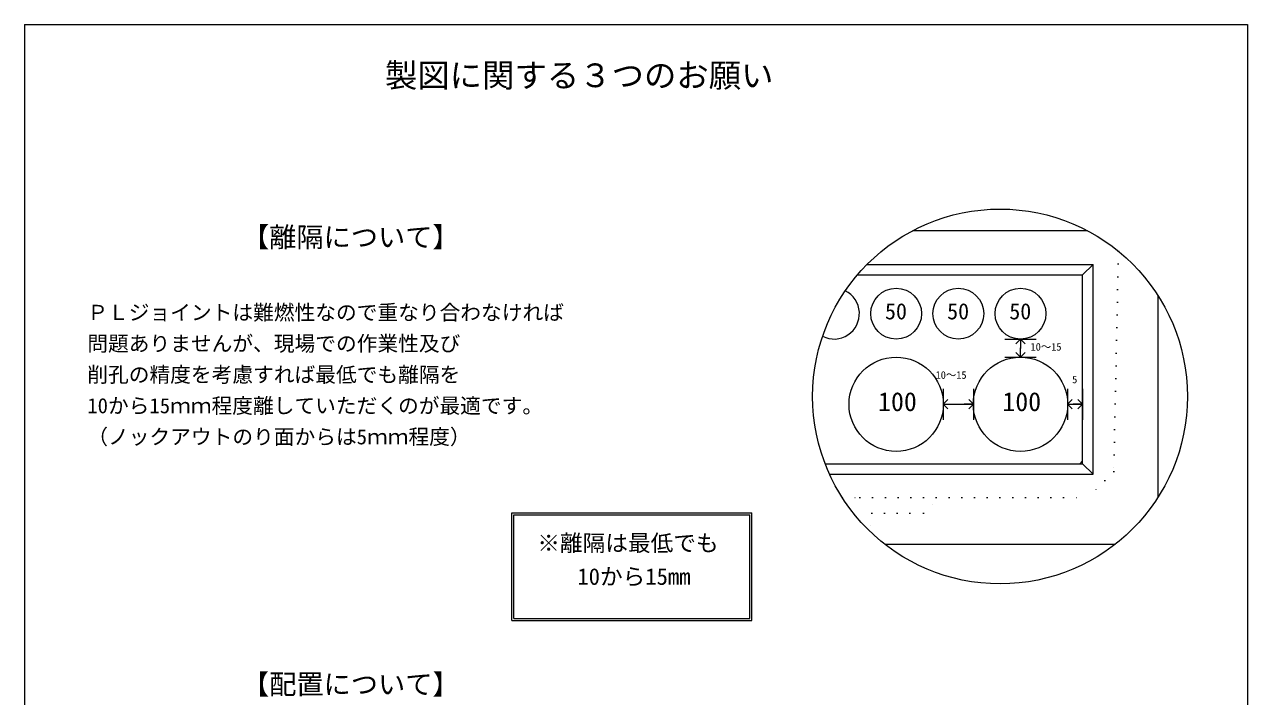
# Model space of a CAD drawing. Units: millimetres, scale not verified. Extents: x -4890 to 4890, y -2301 to 2302.
# Drawn here: x -4890 to -1830, y 620 to 2302 of the extents above; entities that cross this region are included whole.
import ezdxf
from ezdxf.enums import TextEntityAlignment as Align

# ---------------------------------------------------------------- set-up
doc = ezdxf.new("R2010")
doc.units = ezdxf.units.MM
doc.header["$LTSCALE"] = 10
doc.linetypes.add('DASHED1', pattern=[1.8, 1.2, -0.6])
doc.linetypes.add('USER5', pattern=[3.185, 0.01, -3.175])
for name, color, linetype, lineweight in [('0-2_waku', 7, 'Continuous', 18), ('0-3_gaikei', 7, 'Continuous', 18), ('0-4_kakure', 7, 'DASHED1', 5), ('0-5_sunpou', 7, 'Continuous', 5), ('0-8_hole', 7, 'Continuous', 18), ('0-9_uchigawa', 6, 'Continuous', 18), ('0-E_文字１', 7, 'Continuous', 18)]:
    doc.layers.add(name, color=color, linetype=linetype, lineweight=lineweight)
doc.styles.add('ＭＳ ゴシック', font='')
doc.styles.get('ＭＳ ゴシック').set_extended_font_data('MS Gothic')

# ---------------------------------------------------------------- blocks, each defined once
blk = doc.blocks.new('_Open90')
at = {"layer": '0-5_sunpou'}
blk.add_line((0, 0), (-1, 0), dxfattribs=at)
blk.add_lwpolyline([(-0.5, 0.5), (0, 0), (-0.5, -0.5)], dxfattribs=at)

msp = doc.modelspace()

# ---------------------------------------------------------------- linework, layer by layer
at = {"layer": '0-2_waku'}
for p, q in [((-4890.24, 2301.56), (-1830.24, 2301.56)), ((-4890.24, 2301.56), (-1830.24, 2301.56)), ((-4890.24, 2301.56), (-4890.24, -1973.44)), ((-1830.24, 2301.56), (-1830.24, -1973.44))]:
    msp.add_line(p, q, dxfattribs=at)
at = {"layer": '0-3_gaikei'}
for p, q in [((-2230.37, 1785.28), (-2668.5, 1785.28)), ((-2054.15, 1118.54), (-2054.15, 1622.91)), ((-2738.05, 1001.2), (-2160.82, 1001.2))]:
    msp.add_line(p, q, dxfattribs=at)
at = {"layer": '0-4_kakure', "linetype": 'USER5', "lineweight": 18}
for p, q in [((-2844.27, 1117.84), (-2800.06, 1117.84)), ((-2800.06, 1117.84), (-2229.82, 1117.84)), ((-2800.06, 1117.84), (-2229.82, 1117.84)), ((-2770.32, 1078.96), (-2773.46, 1031.83)), ((-2770.32, 1078.96), (-2666.64, 1078.96))]:
    msp.add_line(p, q, dxfattribs=at)
for points in [[(-2153.16, 1734.14), (-2165.02, 1182.64), (-2229.82, 1117.84)], [(-2770.32, 1078.96), (-2640.72, 1078.96), (-2601.84, 1117.84)]]:
    msp.add_lwpolyline(points, dxfattribs=at)
at = {"layer": '0-5_sunpou', "color": 150, "lineweight": 18}
for p, q in [((-2437.18, 1514.41), (-2359.42, 1514.41)), ((-2437.18, 1469.05), (-2359.42, 1469.05)), ((-2591.41, 1390), (-2591.41, 1312.24)), ((-2516.24, 1390), (-2516.24, 1312.24)), ((-2280.26, 1390), (-2280.26, 1312.24)), ((-2242.78, 1390), (-2242.78, 1312.24)), ((-2591.41, 1351.12), (-2516.24, 1351.12)), ((-2280.26, 1351.12), (-2242.78, 1351.12)), ((-2242.78, 1209.47), (-2249.95, 1202.08))]:
    msp.add_line(p, q, dxfattribs=at)
msp.add_circle((-2449.43, 1370.72), 468.88, dxfattribs=at)
at = {"layer": '0-8_hole'}
for centre, radius in [((-2709.34, 1577.92), 63.5), ((-2553.82, 1577.92), 63.5), ((-2398.3, 1577.92), 63.5), ((-2709.34, 1351.12), 117.94), ((-2398.3, 1351.12), 117.94)]:
    msp.add_circle(centre, radius, dxfattribs=at)
msp.add_arc((-2864.86, 1577.92), 63.5, 243.19936, 63.78529, dxfattribs=at)
at = {"layer": '0-9_uchigawa'}
for p, q in [((-2782.21, 1701.04), (-2216.86, 1701.04)), ((-2216.86, 1176.16), (-2216.86, 1701.04)), ((-2806.07, 1675.12), (-2800.06, 1675.12)), ((-2242.78, 1202.08), (-2242.78, 1675.12)), ((-2886.93, 1202.08), (-2800.06, 1202.08)), ((-2800.06, 1202.08), (-2242.78, 1202.08)), ((-2216.86, 1176.16), (-2242.78, 1202.08)), ((-2876.04, 1176.16), (-2800.06, 1176.16)), ((-2800.06, 1176.16), (-2216.86, 1176.16)), ((-3670.7, 1079.82), (-3070.7, 1079.82)), ((-3670.7, 809.82), (-3670.7, 1079.82)), ((-3665.7, 1074.82), (-3075.7, 1074.82)), ((-3665.7, 814.82), (-3665.7, 1074.82)), ((-3075.7, 814.82), (-3075.7, 1074.82)), ((-3070.7, 809.82), (-3070.7, 1079.82)), ((-3670.7, 809.82), (-3070.7, 809.82)), ((-3665.7, 814.82), (-3075.7, 814.82))]:
    msp.add_line(p, q, dxfattribs=at)
msp.add_lwpolyline([(-2800.06, 1675.12), (-2242.78, 1675.12), (-2216.86, 1701.04)], dxfattribs=at)

# ---------------------------------------------------------------- block references
at = {"layer": '0-5_sunpou', "xscale": 23.328, "yscale": 23.328}
for p, rotation in [((-2398.3, 1514.41), 90), ((-2398.3, 1469.05), 270), ((-2591.41, 1351.12), 180), ((-2280.26, 1351.12), 180)]:
    msp.add_blockref('_Open90', p, dxfattribs=dict(at, rotation=rotation))
for p in [(-2516.24, 1351.12), (-2242.78, 1351.12)]:
    msp.add_blockref('_Open90', p, dxfattribs=at)

# ---------------------------------------------------------------- texts
at = {"layer": '0-E_文字１', "style": 'ＭＳ ゴシック'}
for s, height, p in [('製図に関する３つのお願い', 59.38, (-3988.29, 2126.77)), ('【離隔について】', 49.88, (-4345.89, 1729.68)), ('ＰＬジョイントは難燃性なので重なり合わなければ', 38.01, (-4733.01, 1550.55)), ('50', 40.38, (-2737.33, 1551.55)), ('50', 40.38, (-2581.81, 1551.55)), ('50', 40.38, (-2426.29, 1551.55)), ('問題ありませんが、現場での作業性及び', 38.01, (-4733.01, 1472.79)), ('10～15', 19, (-2373.24, 1479.73)), ('削孔の精度を考慮すれば最低でも離隔を', 38.01, (-4733.01, 1395.03)), ('10～15', 19, (-2610.77, 1409.23)), ('5', 19, (-2269.1, 1398.2)), ('100', 47.51, (-2754.63, 1319.78)), ('100', 47.51, (-2443.59, 1319.78)), ('10から15ｍｍ程度離していただくのが最適です。', 38.01, (-4733.01, 1317.27)), ('（ノックアウトのり面からは5ｍｍ程度）', 38.01, (-4733.01, 1239.51)), ('※離隔は最低でも', 41.57, (-3607.13, 970.78)), ('\u3000 10から15mm', 41.57, (-3591.89, 886.95)), ('【配置について】', 49.88, (-4345.89, 610.82))]:
    msp.add_text(s, height=height, dxfattribs=at).set_placement(p, align=Align.BOTTOM_LEFT)

doc.saveas('drawing.dxf')
